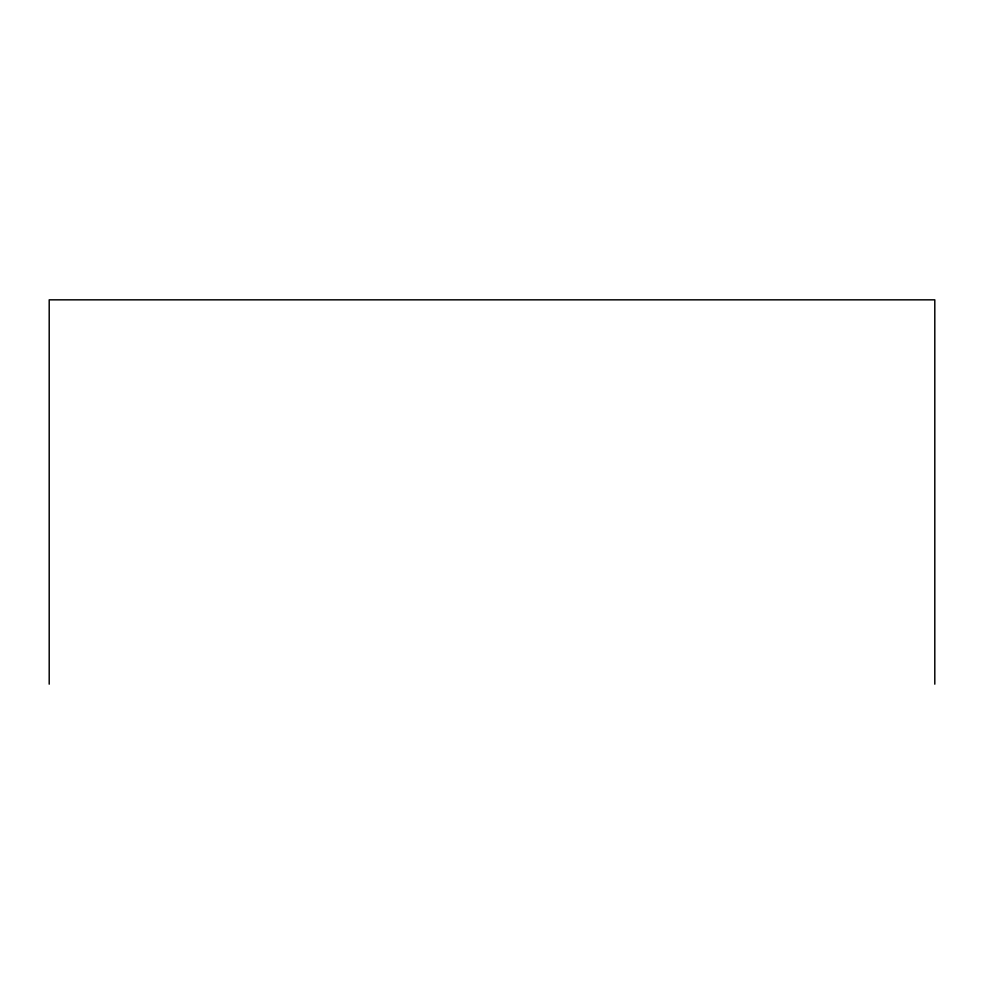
<?xml version="1.0" encoding="UTF-8"?>
<svg xmlns="http://www.w3.org/2000/svg" width="984" height="984" viewBox="0 0 984 984"><rect width="100%" height="100%" fill="white"/><g stroke="black" fill="none" stroke-linecap="round" stroke-linejoin="round"><path stroke-width="1.48" d="M934.8 684.163L934.8 299.837L49.2 299.837L49.2 684.163"/></g></svg>
